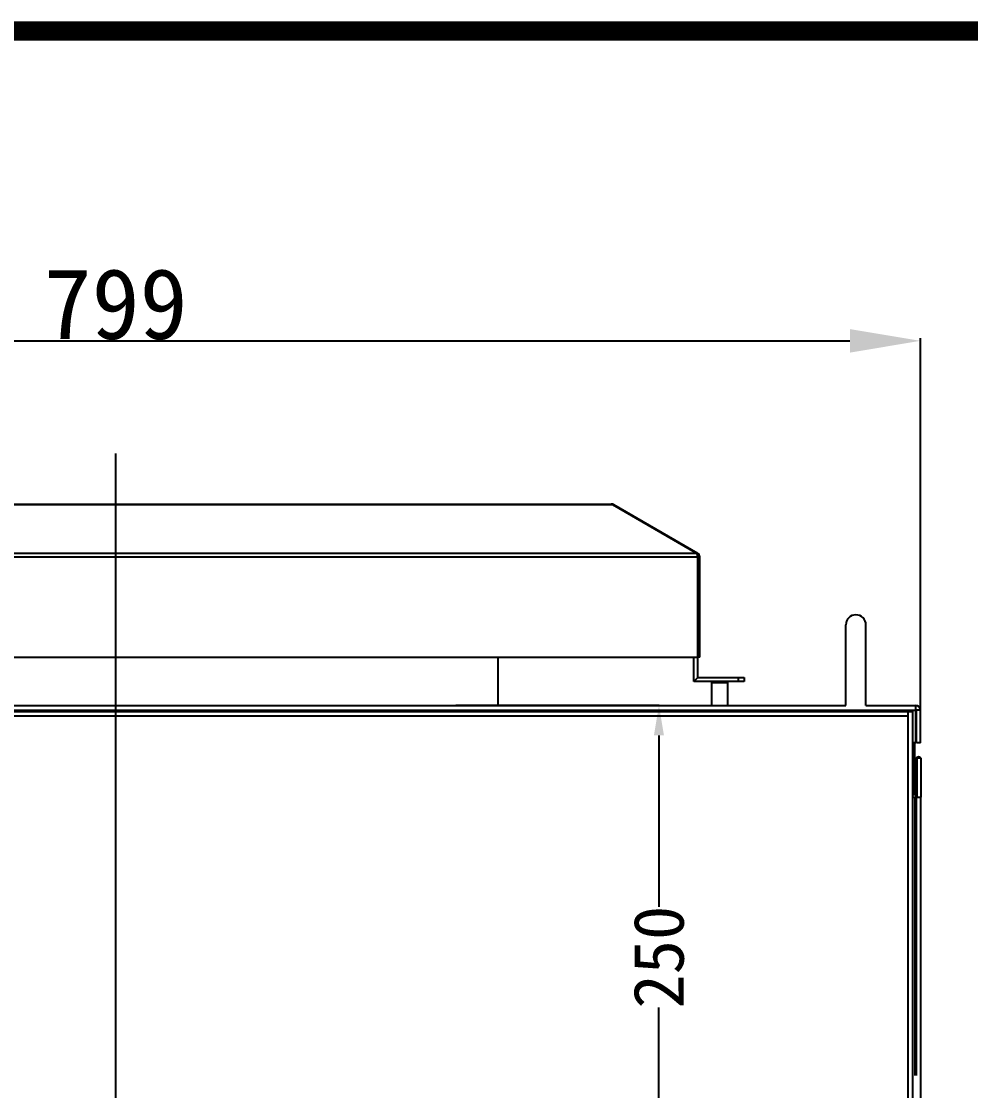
# Model space of a CAD drawing. Extents: x 81437 to 204847, y -54597 to -29444.
# Drawn here: x 82529 to 83000, y -47481 to -46950 of the extents above; entities that cross this region are included whole.
import ezdxf
from ezdxf.enums import TextEntityAlignment as Align
from ezdxf.lldxf.tags import DXFTag

# ---------------------------------------------------------------- set-up
doc = ezdxf.new("R2010")
doc.units = 0
doc.header["$LTSCALE"] = 100
doc.header["$MEASUREMENT"] = 0
doc.layers.add('t', color=1, linetype='Continuous')
doc.layers.add('细实线', color=7, linetype='Continuous', lineweight=20)
doc.styles.get("Standard").update_dxf_attribs({"font": ''})
doc.styles.add('微软雅黑', font='')
doc.styles.get('Standard').set_extended_font_data('SimSun')
doc.styles.get('微软雅黑').set_extended_font_data('Microsoft YaHei')
tags = doc.linetypes.add('CENTER', pattern=[2, 1.25, -0.25, 0.25, -0.25]).pattern_tags.tags
tags[10:11] = [DXFTag(74, 4), DXFTag(75, 0), DXFTag(340, '0'), DXFTag(46, 1.0), DXFTag(50, 0.0), DXFTag(44, 0.0), DXFTag(45, 0.0)]
tags[8:9] = [DXFTag(74, 4), DXFTag(75, 0), DXFTag(340, '0'), DXFTag(46, 1.0), DXFTag(50, 0.0), DXFTag(44, 0.0), DXFTag(45, 0.0)]
tags[6:7] = [DXFTag(74, 4), DXFTag(75, 0), DXFTag(340, '0'), DXFTag(46, 1.0), DXFTag(50, 0.0), DXFTag(44, 0.0), DXFTag(45, 0.0)]
tags[4:5] = [DXFTag(74, 4), DXFTag(75, 0), DXFTag(340, '0'), DXFTag(46, 1.0), DXFTag(50, 0.0), DXFTag(44, 0.0), DXFTag(45, 0.0)]
doc.dimstyles.new('ISO-25', dxfattribs={"dimtxt": 35, "dimasz": 35, "dimexe": 1.25, "dimexo": 0.625, "dimtad": 1, "dimtoh": 1, "dimdec": 0, "dimtxsty": 'Standard', "dimcen": 2.5, "dimadec": 0, "dimazin": 0, "dimtfac": 1, "dimtdec": 0, "dimtmove": 0, "dimatfit": 3, "dimfxl": 1, "dimarcsym": 0})
doc.dimstyles.new('STANDARD$0', dxfattribs={"dimtxt": 25, "dimasz": 15, "dimexe": 0.18, "dimexo": 0.0625, "dimgap": 0.09, "dimtad": 0, "dimdec": 0, "dimzin": 0, "dimdsep": 46, "dimtxsty": 'Standard', "dimcen": 0.09, "dimadec": 0, "dimazin": 0, "dimtfac": 1, "dimtdec": 0, "dimtofl": 0, "dimtmove": 0, "dimatfit": 3, "dimfxl": 1, "dimtolj": 1, "dimtzin": 0, "dimarcsym": 0})

# ---------------------------------------------------------------- blocks, each defined once
blk = doc.blocks.new('*D139')
at = {"color": 0, "lineweight": -2, "transparency": 16777216}
for p, q in [((82176.07, -47289.12), (82176.07, -47107.54)), ((82211.07, -47108.79), (82939.83, -47108.79)), ((82974.83, -47291.42), (82974.83, -47107.54))]:
    blk.add_line(p, q, dxfattribs=at)
at = {"color": 0, "transparency": 16777216}
for points in [[(82211.07, -47102.96), (82211.07, -47114.63), (82176.07, -47108.79)], [(82939.83, -47114.63), (82939.83, -47102.96), (82974.83, -47108.79)]]:
    blk.add_solid(points, dxfattribs=at)
at = {"layer": 'Defpoints', "color": 0, "transparency": 16777216}
for p in [(82974.83, -47108.79), (82176.07, -47289.75), (82974.83, -47292.05)]:
    blk.add_point(p, dxfattribs=at)
at = {"color": 0, "transparency": 16777216, "insert": (82575.45, -47090.67), "char_height": 35, "attachment_point": 5}
blk.add_mtext('799', dxfattribs=at)
blk = doc.blocks.new('*D138')
at = {"layer": 'Defpoints', "color": 0, "transparency": 16777216}
for p in [(82744.22, -47289.58), (82845.09, -47289.58), (82744.22, -47539.58)]:
    blk.add_point(p, dxfattribs=at)
at = {"layer": '细实线', "color": 0, "lineweight": -2, "transparency": 16777216}
for p, q in [((82744.28, -47289.58), (82845.27, -47289.58)), ((82845.09, -47304.58), (82845.09, -47389.63)), ((82845.09, -47524.58), (82845.09, -47439.54)), ((82744.28, -47539.58), (82845.27, -47539.58))]:
    blk.add_line(p, q, dxfattribs=at)
at = {"layer": '细实线', "color": 0, "transparency": 16777216}
for points in [[(82847.59, -47304.58), (82842.59, -47304.58), (82845.09, -47289.58)], [(82842.59, -47524.58), (82847.59, -47524.58), (82845.09, -47539.58)]]:
    blk.add_solid(points, dxfattribs=at)
at = {"layer": '细实线', "color": 0, "transparency": 16777216, "insert": (82845.09, -47414.58), "char_height": 25, "attachment_point": 5, "rotation": 90}
blk.add_mtext('\\A1;250', dxfattribs=at)
blk = doc.blocks.new('图框')
at = {"layer": 't', "color": 7, "const_width": 9.62}
blk.add_lwpolyline([(4109.48, -3210.44), (4109.48, -58.86), (-6.16, -58.86), (-6.16, -3210.44)], close=True, dxfattribs=at)
at = {"color": 7, "style": '微软雅黑', "flags": 8}
for tag, p, height in [('DWG.NAME:', (1375.47, -2969.24), 25), ('DWG.NO.:', (3122.02, -3089.26), 24), ('图纸编号', (3309.2, -3111.27), 24), ('FILENO.:', (3122.51, -3164.97), 24), ('文档号', (3311.56, -3182.99), 24)]:
    blk.add_attdef(tag, p, '', height=height, dxfattribs=at)
at = {"color": 7, "style": '微软雅黑', "width": 0.8, "flags": 8}
for tag, p, height in [('PROJECT_NAME', (3324.74, -2969.19), 25), ('PROJECTNAME:', (3119.32, -2971.67), 24)]:
    blk.add_attdef(tag, p, '', height=height, dxfattribs=at)
at = {"color": 7, "style": '微软雅黑', "flags": 8}
for tag, p in [('图纸名称:', (1371.65, -3024.79)), ('项目名称', (3272.9, -3045.63))]:
    blk.add_attdef(tag, text='', height=25, dxfattribs=at).set_placement(p, align=Align.BOTTOM_LEFT)
for tag, height, width, p in [('RENLIU', 24, 0.7, (692.03, -3009.24)), ('SHUFENWANG', 24, 0.7, (879.63, -3009.24)), ('FANGHOU', 24, 0.7, (1063.57, -3009.24)), ('DANDANLI', 24, 0.7, (1243.85, -3009.24)), ('#10STATIONONTROLCABINETCOVER', 30, 0.6, (1771.74, -3076.04)), ('HANGZHOUHOLLYSYSAUTOMATIONCO.,LTD.', 24, 0.7, (2763.92, -3104.58))]:
    blk.add_attdef(tag, text='', height=height, dxfattribs=dict(at, width=width)).set_placement(p, align=Align.MIDDLE)
at = {"color": 7, "flags": 8}
blk.add_attdef('A', text='', height=23, dxfattribs=at).set_placement((53.74, -3033.74), align=Align.MIDDLE)
at = {"color": 7, "style": '微软雅黑', "flags": 8}
for tag, height, p in [('设计时间', 23, (207.7, -3033.74)), ('刘仁', 23, (692.03, -3061.05)), ('王姝芬', 23, (879.63, -3061.05)), ('侯方', 23, (1063.57, -3061.05)), ('李丹丹', 23, (1243.85, -3061.05)), ('PAGEXOFX', 24, (3947.55, -3097.94)), ('REV.', 24, (53.22, -3121.91)), ('DATE', 24, (202.74, -3121.91)), ('DESCRIPTION', 24, (445.56, -3121.91)), ('PREPARED', 24, (692.03, -3121.91)), ('CHECKED', 24, (879.63, -3121.91)), ('SIGNED', 24, (1063.57, -3121.91)), ('APPROVED', 24, (1243.85, -3121.91)), ('图纸名称', 30, (1771.74, -3153.56)), ('第几页共几页', 24, (3947.55, -3172.94))]:
    blk.add_attdef(tag, text='', height=height, dxfattribs=at).set_placement(p, align=Align.MIDDLE)

msp = doc.modelspace()

# ---------------------------------------------------------------- linework, layer by layer
at = {"color": 1, "linetype": 'CENTER'}
msp.add_line((82575.33, -47164.61), (82575.33, -49408.36), dxfattribs=at)
at = {"color": 7, "linetype": 'Continuous'}
for p, q in [((82328.63, -47190.04), (82822.04, -47190.04)), ((82329.23, -47189.75), (82821.44, -47189.75)), ((82822.04, -47190.04), (82863.73, -47214.11)), ((82822.54, -47190.04), (82822.42, -47190.26)), ((82822.54, -47190.04), (82864.23, -47214.11)), ((82286.33, -47216.02), (82864.33, -47216.02)), ((82286.93, -47214.11), (82863.73, -47214.11)), ((82864.23, -47214.11), (82863.94, -47214.62)), ((82864.33, -47265.75), (82864.33, -47216.02)), ((82865.33, -47216.02), (82864.33, -47216.02)), ((82865.33, -47265.75), (82865.33, -47216.02)), ((82937.83, -47289.75), (82937.83, -47249.75)), ((82947.83, -47289.75), (82947.83, -47249.75)), ((82286.33, -47265.75), (82864.33, -47265.75)), ((82765.33, -47289.75), (82765.33, -47265.75)), ((82862.33, -47277.75), (82862.33, -47265.75)), ((82864.33, -47275.75), (82864.33, -47265.75)), ((82865.33, -47265.75), (82864.33, -47265.75)), ((82862.33, -47277.75), (82864.33, -47275.75)), ((82887.33, -47277.75), (82862.33, -47277.75)), ((82864.33, -47275.75), (82887.33, -47275.75)), ((82871.83, -47277.75), (82871.33, -47278.25)), ((82871.33, -47289.75), (82871.33, -47278.25)), ((82871.33, -47278.25), (82879.33, -47278.25)), ((82878.83, -47277.75), (82879.33, -47278.25)), ((82879.33, -47289.75), (82879.33, -47278.25)), ((82884.33, -47275.75), (82884.33, -47277.75)), ((82887.33, -47275.75), (82887.33, -47277.75)), ((82213.43, -47289.75), (82937.83, -47289.75)), ((82947.83, -47289.75), (82972.53, -47289.75)), ((82972.53, -47308.25), (82972.53, -47289.75)), ((82178.13, -47292.05), (82972.53, -47292.05)), ((82179.13, -47292.75), (82971.13, -47292.75)), ((82968.83, -47295.05), (82181.43, -47295.05)), ((82968.83, -49267.75), (82968.83, -47292.75)), ((82971.13, -49267.75), (82971.13, -47292.75)), ((82972.83, -47308.25), (82972.83, -47292.05)), ((82974.83, -47292.05), (82972.83, -47292.05)), ((82974.83, -47308.25), (82974.83, -47292.05)), ((82972.53, -47308.25), (82971.13, -47308.25)), ((82972.13, -47332.85), (82972.13, -47308.25)), ((82974.83, -47308.25), (82972.83, -47308.25)), ((82972.73, -47332.35), (82972.73, -47316.45)), ((82972.73, -47316.45), (82973.13, -47316.45)), ((82973.13, -47315.75), (82973.13, -47335.25)), ((82973.13, -47315.75), (82975.13, -47315.75)), ((82975.13, -47315.75), (82975.13, -47335.25)), ((82972.73, -47332.35), (82973.13, -47332.35)), ((82971.13, -47332.85), (82972.23, -47332.85)), ((82973.13, -47334.05), (82971.13, -47334.05)), ((82971.13, -47335.25), (82972.23, -47335.25)), ((82972.23, -47332.85), (82972.23, -47334.05)), ((82972.23, -47473.25), (82972.23, -47335.25)), ((82972.73, -47335.25), (82972.23, -47335.25)), ((82972.73, -47335.25), (82972.73, -47473.25)), ((82972.73, -47335.25), (82975.13, -47335.25)), ((82975.13, -49247.25), (82975.13, -47335.25))]:
    msp.add_line(p, q, dxfattribs=at)
for centre, radius, start, end in [((82821.44, -47191.95), 2.2, 60, 90), ((82837.05, -47222.77), 28.1, 15.011, 15.4839), ((82863.13, -47216.02), 2.2, 0, 60), ((82942.83, -47249.75), 5, 0, 180), ((82972.53, -47292.05), 2.3, 0, 90), ((82972.53, -47292.05), 0.3, 0, 90), ((82973.93, -47316.45), 1.2, 32.7273, 180), ((82972.23, -47332.35), 0.5, 270, 0), ((82972.23, -47332.35), 1.7, 270, 302.2595)]:
    msp.add_arc(centre, radius, start, end, dxfattribs=at)
for points, start_tangent, end_tangent in [([(82821.64, -47189.78), (82821.44, -47189.75)], (-0.949224, 0.3146), (-1, 0)), ([(82821.84, -47189.88), (82821.64, -47189.78)], (-0.835895, 0.548889), (-0.949224, 0.3146)), ([(82822.04, -47190.04), (82821.84, -47189.88)], (-0.721412, 0.692506), (-0.835895, 0.548889)), ([(82863.73, -47214.11), (82863.93, -47214.6)], (0.461961, -0.8869), (0.319262, -0.947666)), ([(82863.93, -47214.6), (82864.13, -47215.27)], (0.319262, -0.947666), (0.267211, -0.963638)), ([(82864.2, -47215.49), (82864.33, -47216.02)], (0.259249, -0.96581), (0.252028, -0.96772))]:
    msp.add_spline(points, degree=3, dxfattribs=dict(at, start_tangent=start_tangent, end_tangent=end_tangent))

# ---------------------------------------------------------------- block references
at = {"color": 1}
msp.add_blockref('图框', (81560.67, -46896.23), dxfattribs=at)

# ---------------------------------------------------------------- dimensions: what is measured, and where the dimension line sits
at = {"color": 3}
dim = msp.add_linear_dim(base=(82974.83, -47108.79), p1=(82176.07, -47289.75), p2=(82974.83, -47292.05), dimstyle='ISO-25', dxfattribs=at)
dim.commit()
dim.dimension.update_dxf_attribs({"geometry": '*D139', "text_midpoint": (82575.45, -47090.67)})
at = {"layer": '细实线', "color": 3}
dim = msp.add_linear_dim(base=(82845.09, -47289.58), p1=(82744.22, -47539.58), p2=(82744.22, -47289.58), angle=90, dimstyle='STANDARD$0', dxfattribs=at)
dim.commit()
dim.dimension.update_dxf_attribs({"geometry": '*D138', "text_midpoint": (82845.09, -47414.58)})

doc.saveas('drawing.dxf')
